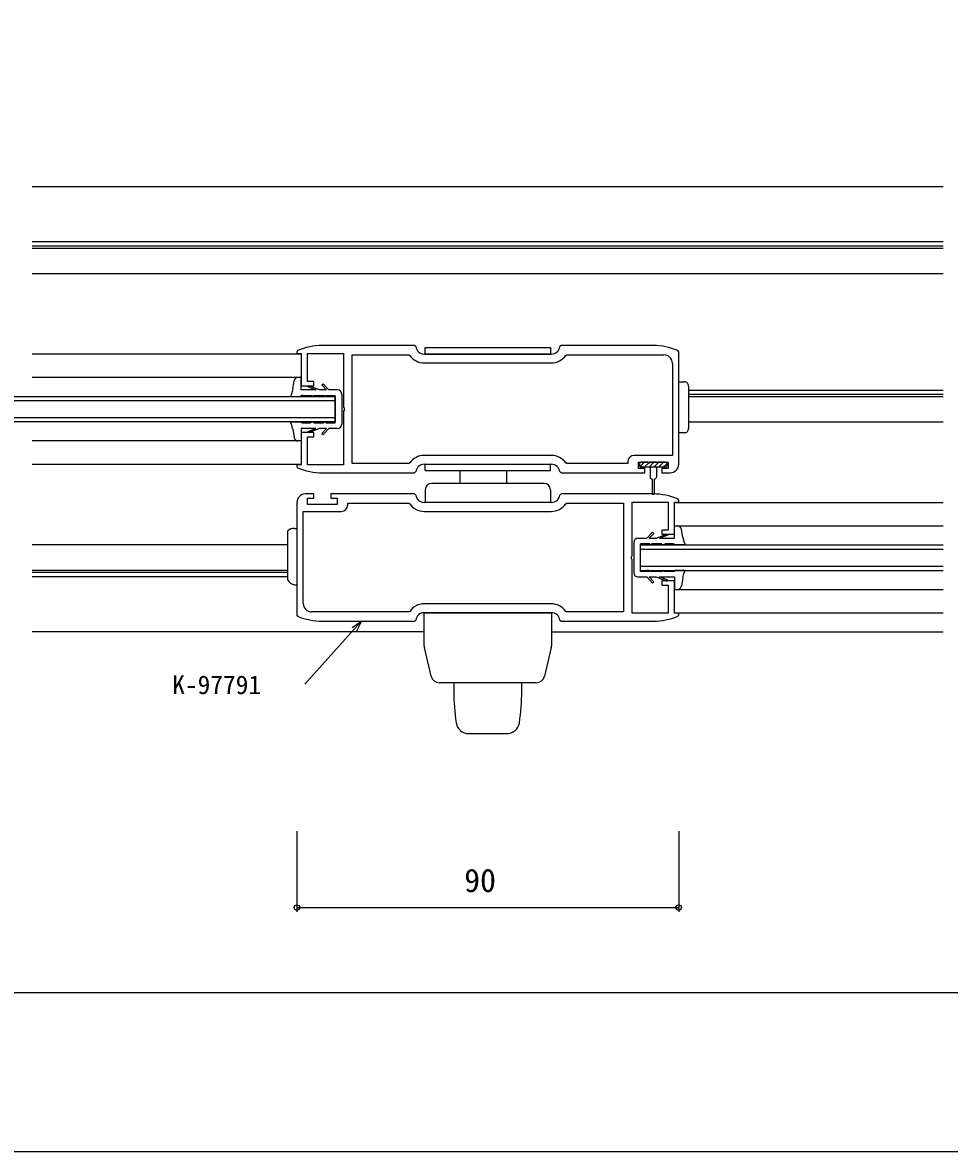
# Model space of a CAD drawing. Units: millimetres, scale not verified. Extents: x -437 to 438, y -681 to 679.
# Drawn here: x 0.1 to 218.5, y -681.4 to -415.3 of the extents above; entities that cross this region are included whole.
import ezdxf
from ezdxf.enums import TextEntityAlignment as Align

# ---------------------------------------------------------------- set-up
doc = ezdxf.new("R2010")
doc.units = ezdxf.units.MM
doc.header["$LTSCALE"] = 4
for name, color, linetype in [('0-2_YKK_11', 7, 'Continuous'), ('0-3_YKK_12', 2, 'Continuous'), ('0-4_YKK_13', 4, 'Continuous'), ('0-6_YKK_D', 6, 'Continuous'), ('0-7_YKK_ZWAK', 7, 'Continuous')]:
    doc.layers.add(name, color=color, linetype=linetype)
doc.styles.add('ＭＳ ゴシック', font='')
doc.styles.get('ＭＳ ゴシック').set_extended_font_data('MS Gothic')

msp = doc.modelspace()

# ---------------------------------------------------------------- linework, layer by layer
at = {"layer": '0-2_YKK_11'}
for p, q in [((124.7, -493.394), (94.7, -493.394)), ((94.7, -495.494), (124.7, -495.494)), ((124.7, -517.294), (94.7, -517.293)), ((94.7, -519.394), (124.7, -519.394)), ((124.7, -528.397), (94.7, -528.397)), ((94.7, -530.497), (124.7, -530.497)), ((124.7, -552.297), (94.7, -552.297)), ((94.7, -554.397), (124.7, -554.397))]:
    msp.add_line(p, q, dxfattribs=at)
for points in [[(92.717, -491.655), (92.42, -491.394), (70.7, -491.393)], [(148.7, -491.394), (126.98, -491.394), (126.683, -491.655)], [(64.884, -492.567), (64.7, -492.844), (64.7, -493.294), (65.7, -493.294), (65.7, -500.894), (68.7, -500.894), (68.7, -499.894), (67.2, -499.894), (67.2, -493.294), (75.7, -493.294), (75.7, -505.935), (75.82, -506.119), (75.82, -506.669), (75.7, -506.852), (75.7, -519.494), (67.2, -519.494), (67.2, -512.894), (68.7, -512.894), (68.7, -511.894), (65.7, -511.894), (65.7, -519.494), (64.7, -519.494), (64.7, -519.944), (64.884, -520.22)], [(91.326, -519.064), (91.079, -519.194), (77.7, -519.194), (77.7, -493.594), (91.079, -493.594), (91.326, -493.724)], [(128.074, -493.724), (128.321, -493.594), (151.2, -493.594)], [(154.7, -519.394), (154.7, -492.844), (154.517, -492.567)], [(153.2, -495.594), (153.2, -517.294), (144.2, -517.294)], [(126.683, -521.133), (126.98, -521.394), (146.7, -521.394), (146.7, -520.394), (145.2, -520.394), (145.2, -518.894), (152.2, -518.894), (152.2, -520.394), (150.7, -520.394), (150.7, -521.394), (152.7, -521.394)], [(142.7, -518.794), (142.7, -519.194), (128.321, -519.194), (128.074, -519.064)], [(70.7, -521.394), (92.42, -521.394), (92.717, -521.133)], [(92.717, -526.658), (92.42, -526.397), (72.7, -526.397), (72.7, -527.397), (74.2, -527.397), (74.2, -528.897), (67.2, -528.897), (67.2, -527.397), (68.7, -527.397), (68.7, -526.397), (66.7, -526.397)], [(148.7, -526.397), (126.98, -526.397), (126.683, -526.658)], [(64.7, -528.397), (64.7, -554.947), (64.884, -555.223)], [(76.7, -528.997), (76.7, -528.597), (91.079, -528.597), (91.326, -528.727)], [(128.074, -528.727), (128.321, -528.597), (141.7, -528.597), (141.7, -554.197), (128.321, -554.197), (128.074, -554.067)], [(154.516, -555.224), (154.7, -554.947), (154.7, -554.497), (153.7, -554.497), (153.7, -546.897), (150.7, -546.897), (150.7, -547.897), (152.2, -547.897), (152.2, -554.497), (143.7, -554.497), (143.7, -541.855), (143.58, -541.672), (143.58, -541.122), (143.7, -540.939), (143.7, -528.297), (152.2, -528.297), (152.2, -534.897), (150.7, -534.897), (150.7, -535.897), (153.7, -535.897), (153.7, -528.297), (154.7, -528.297), (154.7, -527.847), (154.516, -527.571)], [(66.2, -552.197), (66.2, -530.497), (75.2, -530.497)], [(91.326, -554.067), (91.079, -554.197), (68.2, -554.197)], [(70.7, -556.397), (92.42, -556.397), (92.717, -556.136)], [(126.683, -556.136), (126.98, -556.397), (148.7, -556.397)]]:
    msp.add_lwpolyline(points, dxfattribs=at)
for centre, radius, start, end in [((70.7, -506.394), 15, 90.00001, 112.81438), ((94.7, -491.394), 2, 187.49415, 270.00002), ((124.7, -491.394), 2, 269.99992, 352.50624), ((148.7, -506.394), 15, 67.18492, 90.00016), ((94.7, -491.394), 4.1, 214.63232, 270.00445), ((124.7, -491.394), 4.1, 269.9998, 325.3721), ((151.2, -495.594), 2, 0.00001, 89.99999), ((94.7, -521.394), 4.1, 90.00021, 145.37223), ((124.7, -521.394), 4.1, 34.63238, 90.00463), ((144.2, -518.794), 1.5, 90.00001, 179.99999), ((70.7, -506.394), 15, 247.18506, 269.9999), ((94.7, -521.394), 2, 89.99999, 172.50454), ((124.7, -521.394), 2, 7.49537, 89.99998), ((152.7, -519.394), 2, 270.00001, 359.99999), ((66.7, -528.397), 2, 90.00001, 179.99999), ((94.7, -526.397), 2, 187.49537, 269.99998), ((124.7, -526.397), 2, 269.99999, 352.50454), ((148.7, -541.397), 15, 67.18506, 89.9999), ((75.2, -528.997), 1.5, 270.00001, 359.99999), ((94.7, -526.397), 4.1, 214.63238, 270.00463), ((124.7, -526.397), 4.1, 270.00021, 325.37223), ((68.2, -552.197), 2, 180.00001, 269.99999), ((94.7, -556.397), 4.1, 89.9998, 145.3721), ((124.7, -556.397), 4.1, 34.63232, 90.00445), ((70.7, -541.397), 15, 247.18492, 270.00016), ((94.7, -556.397), 2, 89.99992, 172.50624), ((124.7, -556.397), 2, 7.49415, 90.00002), ((148.7, -541.397), 15, 270.00001, 292.81438)]:
    msp.add_arc(centre, radius, start, end, dxfattribs=at)
at = {"layer": '0-3_YKK_12'}
for p, q in [((2.307, -453.9), (217, -453.9)), ((2.307, -466.9), (217, -466.9)), ((2.307, -467.9), (217, -467.9)), ((2.307, -468.4), (217, -468.4)), ((2.307, -474.4), (217, -474.4)), ((65.635, -493.407), (2.307, -493.407)), ((65.7, -498.9), (2.307, -498.9)), ((157.035, -501.898), (217, -501.898)), ((157.035, -502.898), (217, -502.898)), ((-72.1, -503.399), (36.237, -503.394)), ((36.237, -504.394), (-72.1, -504.399)), ((36.237, -503.394), (73.704, -503.394)), ((73.704, -504.394), (36.237, -504.394)), ((73.704, -503.394), (73.704, -509.394)), ((157.035, -503.398), (217, -503.398)), ((157.035, -503.4), (217, -503.4)), ((-72.1, -508.399), (36.237, -508.394)), ((36.237, -509.394), (-72.1, -509.399)), ((36.237, -508.394), (73.704, -508.394)), ((73.704, -509.394), (36.237, -509.394)), ((157.035, -509.398), (217, -509.398)), ((157.035, -509.4), (217, -509.4)), ((65.7, -513.9), (2.307, -513.9)), ((65.611, -519.407), (2.307, -519.407)), ((153.7, -528.404), (217, -528.404)), ((153.7, -533.897), (217, -533.897)), ((62.526, -538.4), (2.307, -538.4)), ((145.7, -544.397), (145.7, -538.397)), ((145.7, -538.397), (217, -538.397)), ((145.7, -539.397), (217, -539.397)), ((62.526, -544.401), (2.307, -544.401)), ((62.526, -544.899), (2.307, -544.899)), ((145.7, -543.397), (217, -543.397)), ((145.7, -544.397), (217, -544.397)), ((62.526, -545.899), (2.307, -545.899)), ((153.7, -548.897), (217, -548.897)), ((153.7, -554.404), (217, -554.404)), ((94.7, -558.898), (2.307, -558.899)), ((124.7, -558.898), (217, -558.898)), ((124.7, -558.898), (217, -558.898))]:
    msp.add_line(p, q, dxfattribs=at)
at = {"layer": '0-4_YKK_13'}
for p, q in [((94.95, -493.394), (94.95, -491.894)), ((94.95, -493.394), (124.45, -493.394)), ((63.764, -501.641), (64.058, -499.721)), ((65.7, -498.894), (65.043, -498.894)), ((65.704, -501.844), (65.7, -498.894)), ((154.7, -499.945), (156.035, -499.945)), ((69.204, -501.844), (65.704, -501.844)), ((67.28, -501.085), (67.487, -500.875)), ((67.28, -501.085), (69.204, -501.844)), ((70.045, -501.844), (67.488, -500.875)), ((71.704, -501.844), (70.045, -501.844)), ((70.604, -500.674), (70.884, -500.394)), ((70.604, -500.674), (71.704, -501.844)), ((72.253, -501.844), (70.887, -500.391)), ((74.304, -501.844), (72.253, -501.844)), ((75.304, -502.844), (75.304, -509.944)), ((157.035, -500.945), (157.035, -510.951)), ((63.204, -503.394), (65.446, -503.394)), ((66.204, -503.144), (67.935, -503.144)), ((68.935, -503.394), (67.935, -503.144)), ((69.704, -503.394), (68.704, -503.144)), ((68.704, -503.144), (71.015, -503.144)), ((69.704, -503.394), (68.935, -503.394)), ((71.715, -503.394), (71.015, -503.144)), ((71.504, -503.144), (73.704, -503.144)), ((73.704, -509.644), (73.704, -503.144)), ((63.204, -509.394), (65.446, -509.394)), ((65.704, -510.944), (65.7, -513.894)), ((69.204, -510.944), (65.704, -510.944)), ((66.204, -509.644), (67.935, -509.644)), ((67.28, -511.702), (69.204, -510.944)), ((70.045, -510.944), (67.488, -511.913)), ((68.935, -509.394), (67.935, -509.644)), ((69.704, -509.394), (68.704, -509.644)), ((68.704, -509.644), (71.015, -509.644)), ((69.704, -509.394), (68.935, -509.394)), ((71.704, -510.944), (70.045, -510.944)), ((70.604, -512.114), (71.704, -510.944)), ((72.253, -510.944), (70.887, -512.397)), ((71.715, -509.394), (71.015, -509.644)), ((71.504, -509.644), (73.704, -509.644)), ((74.304, -510.944), (72.253, -510.944)), ((63.764, -511.146), (64.058, -513.066)), ((67.28, -511.702), (67.488, -511.913)), ((70.604, -512.114), (70.884, -512.394)), ((156.035, -511.951), (154.7, -511.951)), ((65.7, -513.894), (65.043, -513.894)), ((145.567, -519.977), (146.65, -518.894)), ((147.5, -518.894), (145.85, -518.894)), ((147.5, -518.894), (147.7, -519.094)), ((147.9, -518.894), (147.7, -519.094)), ((149.5, -518.894), (147.9, -518.894)), ((148.818, -520.094), (150.018, -518.894)), ((149.5, -518.894), (149.7, -519.094)), ((149.9, -518.894), (149.7, -519.094)), ((151.55, -518.894), (149.9, -518.894)), ((149.94, -520.094), (151.14, -518.894)), ((94.95, -520.891), (94.95, -519.391)), ((94.95, -519.391), (124.45, -519.391)), ((94.95, -520.891), (124.45, -520.891)), ((103.2, -523.891), (103.2, -520.891)), ((114.2, -523.891), (114.2, -520.891)), ((124.45, -520.891), (124.45, -519.391)), ((145.45, -519.294), (145.45, -519.694)), ((147.95, -520.094), (145.85, -520.094)), ((146.573, -520.094), (147.636, -519.03)), ((147.95, -520.094), (147.95, -522.394)), ((149.45, -520.094), (149.45, -522.394)), ((151.063, -520.094), (151.942, -519.214)), ((151.95, -519.694), (151.95, -519.294)), ((122.95, -523.891), (96.45, -523.891)), ((148.45, -522.894), (148.45, -526.244)), ((148.95, -522.894), (148.95, -526.244)), ((94.95, -525.391), (94.95, -528.391)), ((124.45, -525.391), (124.45, -528.391)), ((124.45, -528.391), (94.95, -528.391)), ((64.145, -534.542), (64.7, -534.542)), ((153.7, -533.897), (154.36, -533.897)), ((153.7, -536.847), (153.7, -533.897)), ((155.64, -536.644), (155.345, -534.724)), ((62.526, -535.13), (62.526, -546.632)), ((145.1, -536.847), (147.151, -536.847)), ((147.151, -536.847), (148.517, -535.394)), ((148.8, -535.677), (147.7, -536.847)), ((147.7, -536.847), (149.359, -536.847)), ((148.8, -535.677), (148.52, -535.397)), ((149.359, -536.847), (151.916, -535.878)), ((152.124, -536.089), (150.2, -536.847)), ((150.2, -536.847), (153.7, -536.847)), ((152.124, -536.089), (151.916, -535.878)), ((144.1, -537.847), (144.1, -544.947)), ((145.7, -544.647), (145.7, -538.147)), ((147.9, -538.147), (145.7, -538.147)), ((147.688, -538.397), (148.388, -538.147)), ((150.7, -538.147), (148.388, -538.147)), ((149.7, -538.397), (150.7, -538.147)), ((149.7, -538.397), (150.469, -538.397)), ((150.469, -538.397), (151.469, -538.147)), ((153.2, -538.147), (151.469, -538.147)), ((156.2, -538.397), (153.958, -538.397)), ((147.9, -544.647), (145.7, -544.647)), ((147.688, -544.397), (148.388, -544.647)), ((150.7, -544.647), (148.388, -544.647)), ((149.7, -544.397), (150.469, -544.397)), ((149.7, -544.397), (150.7, -544.647)), ((150.469, -544.397), (151.469, -544.647)), ((153.2, -544.647), (151.469, -544.647)), ((156.2, -544.397), (153.958, -544.397)), ((64.145, -547.826), (64.7, -547.826)), ((145.1, -545.947), (147.151, -545.947)), ((147.151, -545.947), (148.517, -547.4)), ((148.8, -547.117), (147.7, -545.947)), ((147.7, -545.947), (149.359, -545.947)), ((148.8, -547.117), (148.52, -547.397)), ((149.359, -545.947), (151.916, -546.916)), ((150.2, -545.947), (153.7, -545.947)), ((152.124, -546.706), (150.2, -545.947)), ((152.124, -546.706), (151.916, -546.916)), ((153.7, -545.947), (153.7, -548.897)), ((155.64, -546.15), (155.345, -548.07)), ((153.7, -548.897), (154.36, -548.897)), ((94.7, -562.159), (94.7, -554.391)), ((124.7, -554.391), (94.7, -554.391)), ((124.7, -554.391), (124.7, -562.159)), ((96.337, -569.349), (94.753, -562.617)), ((124.647, -562.617), (123.063, -569.349)), ((109.7, -570.891), (98.284, -570.891)), ((101.7, -570.891), (101.7, -572.941)), ((121.116, -570.891), (109.7, -570.891)), ((117.7, -572.941), (117.7, -570.891)), ((105.217, -582.891), (109.7, -582.891)), ((109.7, -582.891), (114.183, -582.891))]:
    msp.add_line(p, q, dxfattribs=at)
for points in [[(94.95, -491.894), (124.45, -491.894), (124.45, -493.394)], [(63.764, -501.641), (63.522, -502.531), (63.204, -503.394)], [(71.715, -503.394), (72.204, -503.394), (71.504, -503.144)], [(63.764, -511.146), (63.522, -510.256), (63.204, -509.394)], [(71.715, -509.394), (72.204, -509.394), (71.504, -509.644)], [(147.695, -520.094), (148.7, -519.089), (148.895, -518.894)], [(151.55, -520.094), (149.45, -520.094), (147.95, -520.094)], [(155.64, -536.644), (155.882, -537.534), (156.2, -538.397)], [(147.688, -538.397), (147.2, -538.397), (147.9, -538.147)], [(147.688, -544.397), (147.2, -544.397), (147.9, -544.647)], [(155.64, -546.15), (155.882, -545.26), (156.2, -544.397)]]:
    msp.add_lwpolyline(points, dxfattribs=at)
for centre, radius, start, end in [((65.043, -499.894), 1, 89.99913, 170.05001), ((156.035, -500.945), 1, 359.99996, 90), ((74.304, -502.844), 1, 0.00087, 89.99913), ((66.201, -504.408), 1.264, 89.87098, 126.64953), ((66.201, -508.379), 1.264, 233.35074, 270.12928), ((74.304, -509.944), 1, 270.00087, 0), ((156.035, -510.951), 1, 270, 0.00004), ((65.043, -512.894), 1, 189.94999, 270.00087), ((145.85, -519.294), 0.4, 90, 180), ((151.55, -519.294), 0.4, 0, 90), ((145.85, -519.694), 0.4, 180, 270), ((151.55, -519.694), 0.4, 270, 0), ((96.45, -525.391), 1.5, 90, 180), ((122.95, -525.391), 1.5, 0, 90), ((148.45, -522.394), 0.5, 180, 270), ((148.95, -522.394), 0.5, 270, 0), ((148.7, -526.244), 0.25, 180, 270), ((148.7, -526.244), 0.25, 270, 0), ((63.935, -536.488), 1.957, 83.82865, 136.05689), ((154.36, -534.897), 1, 9.94999, 90.00087), ((145.1, -537.847), 1, 90.00087, 179.99913), ((153.203, -539.411), 1.264, 53.35047, 90.12902), ((145.1, -544.947), 1, 180, 269.99913), ((153.203, -543.382), 1.264, 269.87072, 306.64926), ((64.733, -545.335), 2.56, 210.43636, 256.72705), ((154.36, -547.897), 1, 269.99913, 350.05001), ((96.7, -562.159), 2, 180, 193.24052), ((122.7, -562.159), 2, 346.75948, 0), ((98.284, -568.891), 2, 193.24052, 270), ((121.116, -568.891), 2, 270, 346.75948), ((151.7, -572.941), 50, 180, 188.50349), ((67.7, -572.941), 50, 351.49651, 0), ((105.217, -579.891), 3, 188.50349, 270), ((114.183, -579.891), 3, 270, 351.49651)]:
    msp.add_arc(centre, radius, start, end, dxfattribs=at)
at = {"layer": '0-6_YKK_D'}
for p, q in [((64.7, -605.9), (64.7, -624.9)), ((154.7, -605.9), (154.7, -624.9)), ((64.7, -623.9), (154.7, -623.9)), ((-369.7, -643.9), (371.3, -643.9))]:
    msp.add_line(p, q, dxfattribs=at)
for points in [[(79.946, -556.397), (78.241, -558.293), (66.584, -571.26)], [(77.733, -557.836), (79.946, -556.397), (78.749, -558.75)]]:
    msp.add_lwpolyline(points, dxfattribs=at)
for centre in [(64.7, -623.9), (154.7, -623.9)]:
    msp.add_circle(centre, 0.637, dxfattribs=at)
at = {"layer": '0-7_YKK_ZWAK'}
msp.add_lwpolyline([(-436.7, -681.4), (438.3, -681.4), (438.3, 643.6)], dxfattribs=at)

# ---------------------------------------------------------------- texts
at = {"layer": '0-6_YKK_D', "style": 'ＭＳ ゴシック'}
for s, height, p in [('K-97791', 4.399, (35.323, -574.897)), ('90', 5.499, (104.139, -621.9))]:
    msp.add_text(s, height=height, dxfattribs=at).set_placement(p, align=Align.BOTTOM_LEFT)

doc.saveas('drawing.dxf')
